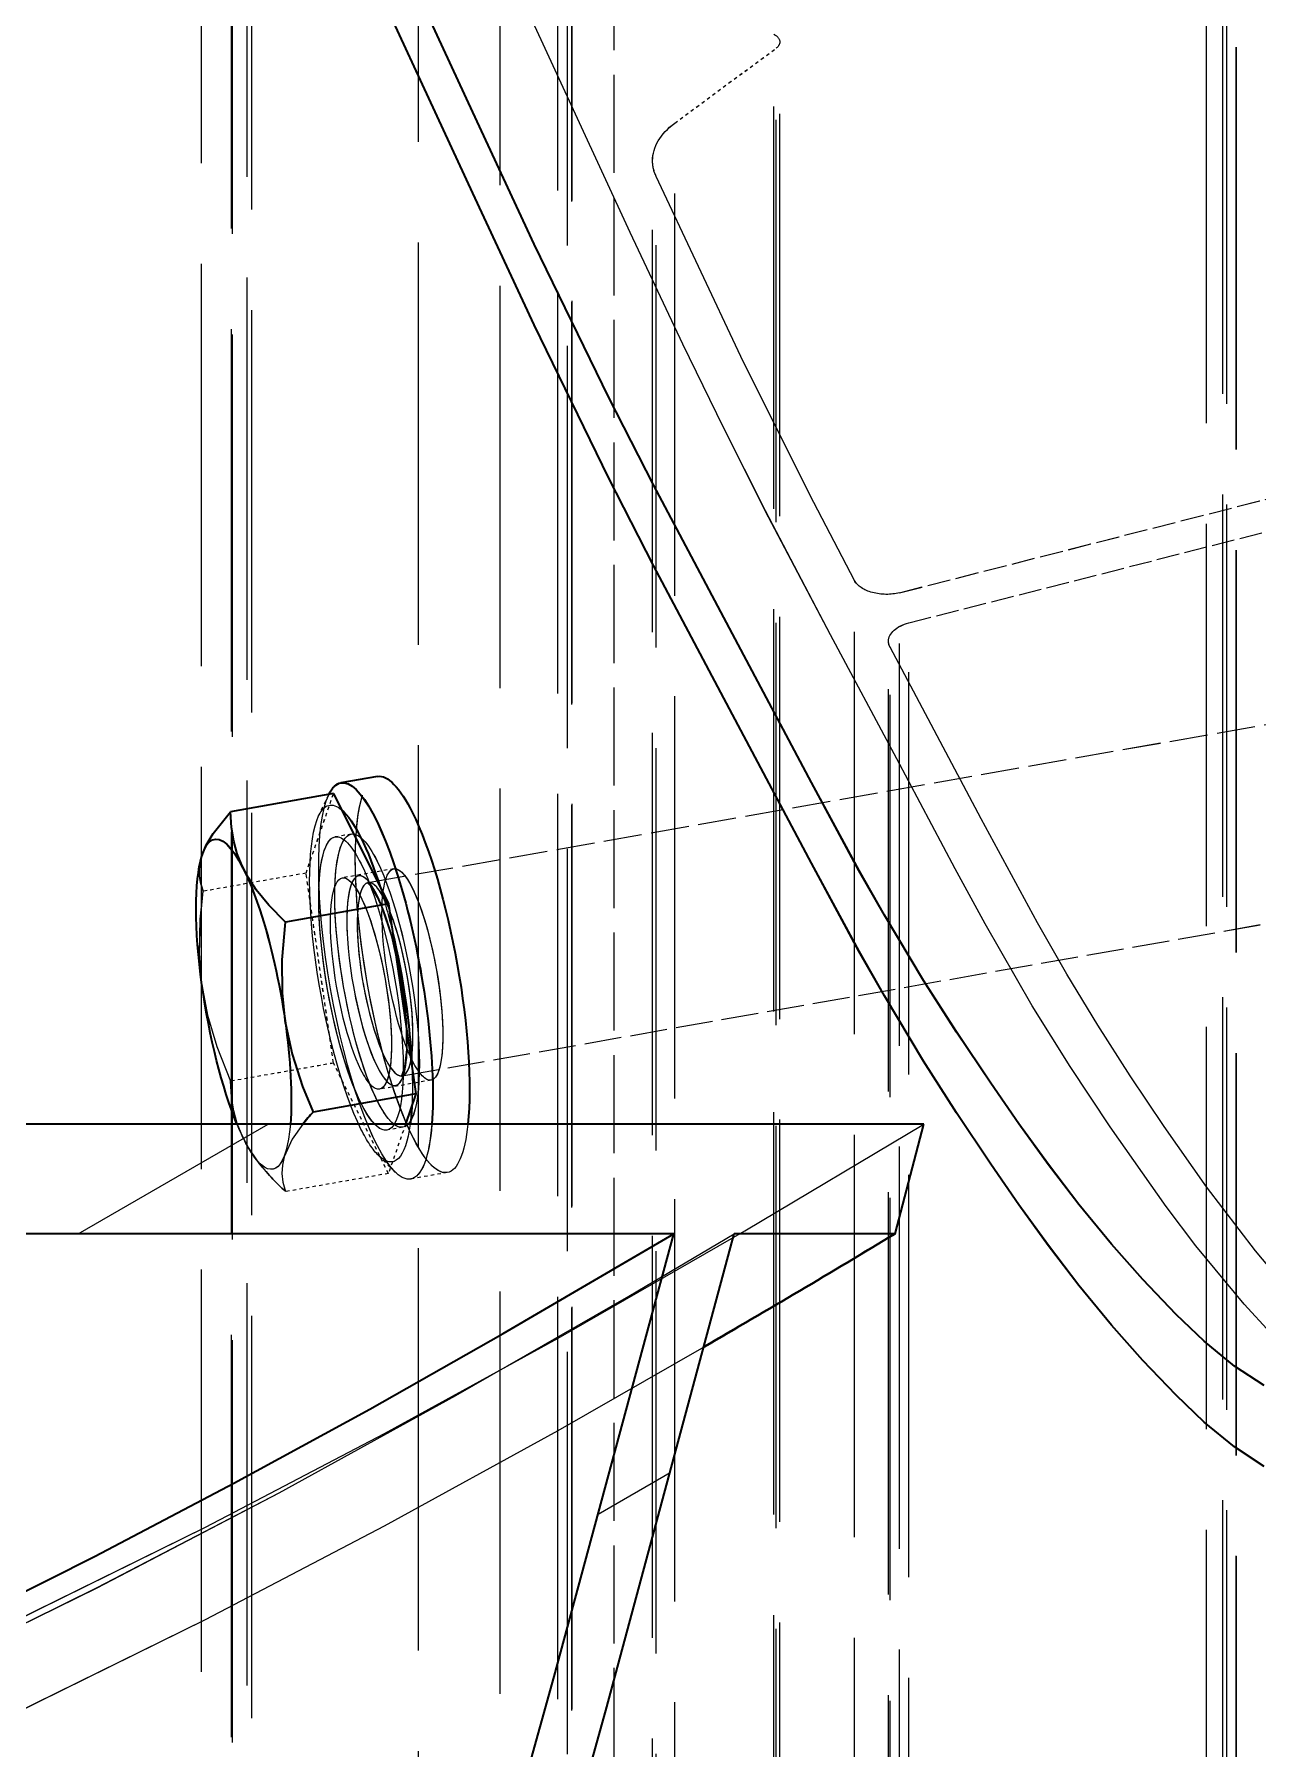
# Model space of a CAD drawing. Header units: millimetres. Extents: x 12184 to 41592, y 8990 to 29785.
# Drawn here: x 22242.6 to 22279.1, y 17123.9 to 17175 of the extents above; entities that cross this region are included whole.
import ezdxf

# ---------------------------------------------------------------- set-up
doc = ezdxf.new("R2010")
doc.units = ezdxf.units.MM
doc.linetypes.add('DASHED', pattern=[15, 12, -3])

# ---------------------------------------------------------------- blocks, each defined once
blk = doc.blocks.new('A$C55E021B5')
at = {"color": 7, "linetype": 'DASHED', "lineweight": 13}
for p, q in [((1216.541, 312.721), (1216.541, 971.23)), ((1216.417, 312.418), (1216.417, 970.944)), ((1217.023, 311.841), (1217.023, 970.397)), ((1216.136, 311.056), (1216.136, 969.653)), ((1247.01, 304.597), (1247.01, 963.484)), ((1245.651, 304.191), (1245.651, 963.093)), ((1245.514, 303.22), (1245.514, 962.157)), ((1246.085, 302.492), (1246.085, 961.455)), ((1246.12, 302.653), (1246.12, 961.611)), ((1240.537, 290.236), (1240.537, 949.451)), ((1238.105, 288.944), (1238.105, 948.166)), ((1235.955, 288.49), (1235.955, 947.714)), ((1235.959, 288.453), (1235.959, 947.677)), ((1236.379, 288.785), (1236.379, 948.008)), ((1236.097, 287.148), (1236.097, 946.374)), ((1229.933, 279.293), (1229.933, 938.444)), ((1229.757, 279.071), (1229.757, 938.218)), ((1229.867, 278.888), (1229.867, 938.031)), ((1232.892, 276.698), (1232.892, 935.792)), ((1233.553, 275.61), (1233.553, 934.674)), ((1233.446, 275.15), (1233.446, 934.201)), ((1227.532, 263.616), (1227.532, 922.155)), ((1226.184, 263.27), (1226.184, 921.787)), ((1225.909, 262.422), (1225.909, 920.886)), ((1226.468, 261.739), (1226.468, 920.159)), ((1226.515, 261.908), (1226.515, 920.34))]:
    blk.add_line(p, q, dxfattribs=at)
at = {"color": 7, "linetype": 'DASHED', "lineweight": 13, "ltscale": 0.243674}
blk.add_line((1234.701, 810.037), (1234.701, 956.242), dxfattribs=at)
at = {"color": 7, "linetype": 'DASHED', "lineweight": 13, "ltscale": 0.006273}
blk.add_line((1232.892, 935.792), (1229.867, 938.031), dxfattribs=at)
at = {"color": 7, "linetype": 'DASHED', "lineweight": 13, "ltscale": 0.05775}
blk.add_line((1226.184, 921.787), (1192.61, 930.353), dxfattribs=at)
at = {"color": 7, "linetype": 'DASHED', "lineweight": 13, "ltscale": 0.056609}
blk.add_line((1225.909, 920.886), (1192.998, 929.283), dxfattribs=at)
at = {"color": 7, "linetype": 'DASHED', "lineweight": 13, "ltscale": 0.095265}
blk.add_line((1242.043, 913.14), (1185.75, 923.057), dxfattribs=at)
at = {"color": 7, "linetype": 'DASHED', "lineweight": 13, "ltscale": 0.092204}
blk.add_line((1241.027, 907.375), (1186.544, 916.974), dxfattribs=at)
at = {"color": 7, "lineweight": 35, "ltscale": 0.001849}
blk.add_line((1241.761, 916.31), (1242.854, 916.118), dxfattribs=at)
at = {"color": 7, "lineweight": 35, "ltscale": 0.00613}
blk.add_line((1243.074, 915.797), (1241.434, 912.504), dxfattribs=at)
at = {"color": 7, "linetype": 'DASHED', "lineweight": 13, "ltscale": 0.004185}
blk.add_line((1243.894, 913.423), (1243.074, 915.797), dxfattribs=at)
at = {"color": 7, "lineweight": 35, "ltscale": 0.005196}
for p, q in [((1243.074, 915.797), (1246.144, 915.256)), ((1241.434, 912.504), (1244.504, 911.963)), ((1240.614, 906.839), (1243.685, 906.298))]:
    blk.add_line(p, q, dxfattribs=at)
at = {"color": 7, "linetype": 'DASHED', "lineweight": 13, "ltscale": 0.001168}
blk.add_line((1243.517, 915.129), (1243.216, 915.762), dxfattribs=at)
at = {"color": 7, "linetype": 'DASHED', "lineweight": 13, "ltscale": 0.000811857}
blk.add_line((1242.545, 914.588), (1243.024, 914.504), dxfattribs=at)
at = {"color": 7, "lineweight": 35, "ltscale": 7.60073e-06}
blk.add_line((1247.002, 913.931), (1247.001, 913.935), dxfattribs=at)
at = {"color": 7, "linetype": 'DASHED', "lineweight": 13, "ltscale": 0.002597}
blk.add_line((1241.275, 913.553), (1242.809, 913.282), dxfattribs=at)
at = {"color": 7, "linetype": 'DASHED', "lineweight": 13, "ltscale": 0.009541}
blk.add_line((1243.074, 907.758), (1243.894, 913.423), dxfattribs=at)
at = {"color": 7, "linetype": 'DASHED', "lineweight": 13, "ltscale": 0.005196}
for p, q in [((1243.894, 913.423), (1246.964, 912.882)), ((1243.074, 907.758), (1246.144, 907.217)), ((1241.434, 904.465), (1244.504, 903.924))]:
    blk.add_line(p, q, dxfattribs=at)
at = {"color": 7, "lineweight": 35, "ltscale": 0.009541}
blk.add_line((1241.434, 912.504), (1240.614, 906.839), dxfattribs=at)
at = {"color": 7, "linetype": 'DASHED', "lineweight": 13, "ltscale": 0.00613}
blk.add_line((1241.434, 904.465), (1243.074, 907.758), dxfattribs=at)
at = {"color": 7, "linetype": 'DASHED', "lineweight": 13, "ltscale": 0.002596}
blk.add_line((1240.165, 907.25), (1241.699, 906.98), dxfattribs=at)
at = {"color": 7, "lineweight": 35, "ltscale": 0.001584}
blk.add_line((1240.614, 906.839), (1240.925, 905.94), dxfattribs=at)
at = {"color": 7, "lineweight": 35, "ltscale": 0.005636}
blk.add_line((1226.319, 902.668), (1225.462, 905.94), dxfattribs=at)
at = {"color": 7, "lineweight": 35, "ltscale": 0.063541}
blk.add_line((1225.462, 905.94), (1263.587, 905.94), dxfattribs=at)
at = {"color": 7, "linetype": 'DASHED', "lineweight": 13, "ltscale": 0.002601}
blk.add_line((1240.925, 905.94), (1241.434, 904.465), dxfattribs=at)
at = {"color": 7, "linetype": 'DASHED', "lineweight": 13, "ltscale": 0.000811105}
blk.add_line((1241.004, 905.843), (1241.484, 905.758), dxfattribs=at)
at = {"color": 7, "lineweight": 13, "ltscale": 0.010905}
blk.add_line((1250.692, 902.668), (1245.026, 905.94), dxfattribs=at)
at = {"color": 7, "linetype": 'DASHED', "lineweight": 13, "ltscale": 0.001169}
blk.add_line((1241.733, 905.002), (1241.234, 904.51), dxfattribs=at)
at = {"color": 7, "linetype": 'DASHED', "lineweight": 13, "ltscale": 0.000254523}
blk.add_line((1245.418, 904.937), (1245.326, 904.815), dxfattribs=at)
at = {"color": 7, "linetype": 'DASHED', "lineweight": 13, "ltscale": 0.001849}
blk.add_line((1239.679, 904.492), (1240.772, 904.3), dxfattribs=at)
at = {"color": 7, "lineweight": 35, "ltscale": 0.007999}
blk.add_line((1226.319, 902.668), (1231.118, 902.668), dxfattribs=at)
at = {"color": 7, "lineweight": 35, "ltscale": 0.042183}
blk.add_line((1232.922, 902.668), (1258.232, 902.668), dxfattribs=at)
at = {"color": 7, "lineweight": 13, "ltscale": 0.004132}
blk.add_line((1235.174, 894.307), (1233.027, 895.547), dxfattribs=at)
at = {"color": 7, "lineweight": 35}
for points in [[(1215.301, 898.141), (1216.191, 898.722), (1217.099, 899.461), (1217.933, 900.261), (1218.927, 901.3), (1219.858, 902.353), (1220.831, 903.539), (1221.746, 904.733), (1222.623, 905.945), (1223.464, 907.159), (1224.484, 908.686), (1225.469, 910.225), (1226.638, 912.173), (1227.395, 913.507), (1228.812, 916.129), (1231.166, 920.565), (1233.529, 925.01), (1234.86, 927.615), (1237.084, 932.188), (1238.921, 936.117), (1242.671, 944.224)], [(1215.301, 895.73), (1216.191, 896.31), (1217.099, 897.049), (1217.933, 897.849), (1218.927, 898.889), (1219.858, 899.942), (1220.831, 901.127), (1221.746, 902.321), (1222.623, 903.533), (1223.464, 904.747), (1224.484, 906.274), (1225.469, 907.814), (1226.638, 909.761), (1227.395, 911.096), (1228.812, 913.717), (1231.166, 918.153), (1233.529, 922.598), (1234.86, 925.203), (1237.084, 929.777), (1238.921, 933.706), (1242.671, 941.812)], [(1244.504, 911.963), (1245.006, 912.469), (1245.382, 912.93), (1245.616, 913.284), (1245.802, 913.637), (1245.944, 913.995), (1246.049, 914.375), (1246.116, 914.789), (1246.144, 915.256)], [(1247.001, 913.935), (1246.87, 914.258), (1246.665, 914.605), (1246.144, 915.256)], [(1244.505, 908.939), (1244.601, 909.851), (1244.605, 910.836), (1244.504, 911.963)], [(1244.505, 908.939), (1244.311, 908.026), (1243.998, 907.056), (1243.685, 906.298)], [(1304.988, 697.306), (1300.417, 706.782), (1298.195, 711.471), (1294.858, 718.657), (1292.466, 723.927), (1290.11, 729.213), (1285.511, 739.823), (1281.056, 750.484), (1276.734, 761.196), (1272.536, 771.961), (1268.451, 782.781), (1264.477, 793.653), (1261.129, 803.095), (1257.867, 812.569), (1254.693, 822.072), (1251.607, 831.603), (1249.369, 838.714), (1247.17, 845.867), (1244.978, 853.162), (1242.836, 860.444), (1238.823, 874.477), (1234.923, 888.554), (1231.118, 902.668)], [(1292.613, 728.631), (1288.174, 738.746), (1283.865, 748.917), (1279.689, 759.116), (1275.633, 769.353), (1271.69, 779.627), (1267.853, 789.941), (1264.115, 800.3), (1260.478, 810.704), (1256.484, 822.54), (1252.637, 834.401), (1248.925, 846.305), (1245.333, 858.272), (1243.064, 866.055), (1240.84, 873.84), (1236.493, 889.464), (1232.922, 902.668)], [(1260.078, 888.226), (1254.442, 890.915), (1250.189, 893.05), (1246.045, 895.224), (1241.994, 897.437), (1238.01, 899.692), (1232.922, 902.668)]]:
    blk.add_lwpolyline(points, dxfattribs=at)
at = {"color": 7, "linetype": 'DASHED', "lineweight": 13}
for points in [[(1215.12, 899.71), (1215.898, 900.564), (1217.343, 902.306), (1218.233, 903.48), (1219.905, 905.859), (1221.095, 907.658), (1222.226, 909.47), (1223.635, 911.912), (1224.527, 913.551), (1226.267, 916.837), (1228.241, 920.533), (1230.19, 924.232), (1231.441, 926.715), (1232.654, 929.205), (1234.227, 932.533), (1237.306, 939.199)], [(1227.532, 922.155), (1228.866, 924.71), (1230.917, 928.838), (1233.446, 934.201)], [(1220.273, 908.889), (1221.194, 910.41), (1222.072, 911.942), (1223.745, 915.039), (1226.468, 920.159)], [(1241.759, 912.7), (1241.96, 913.032), (1242.048, 913.125), (1242.071, 913.14), (1242.074, 913.141), (1242.073, 913.141), (1242.062, 913.139), (1242.043, 913.14)], [(1246.998, 910.09), (1247.071, 911.025), (1247.048, 912.054), (1246.964, 912.882)], [(1241.027, 907.375), (1241.051, 907.367), (1241.056, 907.364), (1241.049, 907.371), (1241.021, 907.416), (1240.946, 907.657), (1240.889, 908.166), (1240.904, 909.036), (1241.053, 910.262), (1241.333, 911.529), (1241.628, 912.41), (1241.759, 912.7)], [(1246.998, 910.09), (1246.832, 909.191), (1246.558, 908.254), (1246.144, 907.217)], [(1207.823, 897.166), (1208.404, 897.181), (1209.303, 897.301), (1210.207, 897.529), (1210.982, 897.825), (1211.605, 898.158), (1212.167, 898.56), (1212.906, 899.225), (1213.845, 900.182), (1214.729, 901.16), (1215.565, 902.158), (1217.024, 904.063), (1218.294, 905.869), (1219.303, 907.375), (1220.273, 908.889)], [(1245.326, 904.815), (1245.616, 905.245), (1245.802, 905.598), (1245.944, 905.956), (1246.049, 906.336), (1246.116, 906.75), (1246.144, 907.217)], [(1302.45, 871.522), (1294.891, 874.035), (1291.119, 875.336), (1285.081, 877.5), (1279.176, 879.719), (1273.398, 881.993), (1268.336, 884.072), (1263.361, 886.198), (1258.508, 888.355), (1252.608, 891.103), (1246.898, 893.917), (1241.553, 896.709), (1236.373, 899.554), (1230.806, 902.75), (1225.462, 905.94)], [(1243.991, 905.939), (1244.305, 905.491), (1244.545, 904.966), (1244.6, 904.716), (1244.614, 904.463), (1244.584, 904.204), (1244.504, 903.924)], [(1304.988, 870.004), (1298.873, 872.028), (1293.37, 873.92), (1287.967, 875.858), (1281.123, 878.437), (1274.455, 881.089), (1267.962, 883.81), (1261.828, 886.513), (1255.876, 889.28), (1250.122, 892.112), (1244.698, 894.944), (1239.429, 897.842), (1234.265, 900.808), (1231.118, 902.668)], [(1302.45, 868.771), (1294.891, 871.283), (1291.119, 872.585), (1285.081, 874.749), (1279.176, 876.968), (1273.398, 879.242), (1268.336, 881.321), (1263.361, 883.447), (1258.508, 885.604), (1252.608, 888.352), (1246.898, 891.166), (1241.553, 893.958), (1236.373, 896.803), (1232.019, 899.292)]]:
    blk.add_lwpolyline(points, dxfattribs=at)
for centre, radius, start, end in [((1245.504, 913.463), 1.57, 338.313, 17.5195), ((1239.761, 909.133), 7.044, 312.3235, 322.193)]:
    blk.add_arc(centre, radius, start, end, dxfattribs=at)
at = {"color": 7, "lineweight": 35}
for centre, radius, start, end in [((1238.542, 901.589), 6.972, 38.6, 42.4762), ((1417.36, 1218.719), 369.303, 238.84863, 239.87655)]:
    blk.add_arc(centre, radius, start, end, dxfattribs=at)
at = {"color": 7, "linetype": 'DASHED', "lineweight": 13}
for centre, major_axis, ratio, start_param, end_param in [((1230.256, 938.218), (0.5, 0), 0.594762, 2.275448, 3.141636), ((1230.256, 938.218), (0.5, 0), 0.594762, 3.141636, 3.818463), ((1230.554, 934.674), (3, 0), 0.594762, 6.28313, 6.960056), ((1230.554, 934.674), (3, 0), 0.594762, 6.014406, 6.28313), ((1226.578, 922.333), (1, 0), 0.594762, 4.307155, 5.977844), ((1225.515, 920.34), (1, 0), 0.594762, 0.000036, 1.165563), ((1225.515, 920.34), (1, 0), 0.594762, 5.97486, 6.283222), ((1240.72, 910.401), (-1.041, -5.909), 0.228321, 0.000041, 3.141633), ((1241.813, 910.209), (-1.041, -5.909), 0.228321, 0.310625, 2.830977), ((1242.254, 910.131), (-0.937, -5.318), 0.228321, 2.830977, 3.410866), ((1241.813, 910.209), (-1.041, -5.909), 0.228321, 2.830977, 2.836307), ((1242.254, 910.131), (-0.937, -5.318), 0.228321, 0.657194, 2.830977), ((1241.775, 910.215), (-0.77, -4.373), 0.228321, 0.000041, 3.141633), ((1242.254, 910.131), (-0.77, -4.373), 0.228321, 0.000041, 3.141633), ((1241.775, 910.215), (-0.77, -4.373), 0.228321, 3.141633, 3.798787), ((1242.254, 910.131), (-0.77, -4.373), 0.228321, 3.141633, 3.798787), ((1240.72, 910.401), (-0.555, -3.151), 0.228321, 3.141633, 6.283226), ((1241.775, 910.215), (-0.77, -4.373), 0.228321, 3.798787, 6.283226), ((1241.535, 910.258), (-0.508, -2.883), 0.228321, 3.798787, 10.081972), ((1240.72, 910.401), (-0.555, -3.151), 0.228321, 0.657194, 3.141633), ((1241.775, 910.215), (-0.551, -3.129), 0.228321, 3.798787, 10.081972), ((1242.254, 910.131), (-0.77, -4.373), 0.228321, 3.798787, 6.283226), ((1242.254, 910.131), (-0.555, -3.151), 0.228321, 3.141633, 6.283226), ((1242.254, 910.131), (-0.937, -5.318), 0.228321, 4.185845, 4.457734), ((1242.254, 910.131), (-0.555, -3.151), 0.228321, 0.657194, 3.141633), ((1240.72, 910.401), (-0.555, -3.151), 0.228321, 0.000041, 0.657194), ((1242.254, 910.131), (-0.937, -5.318), 0.228321, 5.236076, 5.505848), ((1242.254, 910.131), (-0.555, -3.151), 0.228321, 0.000041, 0.657194), ((1240.72, 910.401), (-1.041, -5.909), 0.228321, 5.607309, 6.283226), ((1241.813, 910.209), (-1.041, -5.909), 0.228321, 5.559063, 6.283226), ((1242.254, 910.131), (-0.937, -5.318), 0.228321, 5.659215, 6.593811), ((1242.254, 910.131), (-0.937, -5.318), 0.228321, 0.310625, 0.657194), ((1245.754, 909.514), (0.867, 4.922), 0.228321, 2.423024, 3.559984), ((1245.754, 909.514), (0.867, 4.922), 0.228321, 3.559984, 3.940552), ((1241.813, 910.209), (-1.041, -5.909), 0.228321, 0.000041, 0.310625)]:
    blk.add_ellipse(centre, major_axis=major_axis, ratio=ratio, start_param=start_param, end_param=end_param, dxfattribs=at)
at = {"color": 7, "lineweight": 35}
for centre, major_axis, start_param, end_param in [((1241.813, 910.209), (-1.041, -5.909), 3.141633, 5.559063), ((1240.72, 910.401), (-1.041, -5.909), 3.141633, 3.798787), ((1241.813, 910.209), (-1.041, -5.909), 2.836307, 3.141633), ((1240.72, 910.401), (-1.041, -5.909), 3.798787, 5.607309), ((1242.254, 910.131), (-0.937, -5.318), 3.410866, 4.185845), ((1245.754, 909.514), (0.867, 4.922), 5.864775, 8.706209), ((1245.754, 909.514), (0.867, 4.922), 4.869583, 5.864775), ((1242.254, 910.131), (-0.937, -5.318), 4.457734, 5.236076), ((1245.754, 909.514), (0.867, 4.922), 3.940552, 4.869583), ((1242.254, 910.131), (-0.937, -5.318), 5.505848, 5.659215)]:
    blk.add_ellipse(centre, major_axis=major_axis, ratio=0.228321, start_param=start_param, end_param=end_param, dxfattribs=at)
blk = doc.blocks.new('1')
at = {"color": 7, "linetype": 'DASHED', "lineweight": 13}
for p, q in [((22278.106, 16549.325), (22278.106, 17207.834)), ((22278.23, 16549.022), (22278.23, 17207.547)), ((22277.624, 16548.445), (22277.624, 17207.001)), ((22278.512, 16547.659), (22278.512, 17206.257)), ((22247.637, 16541.201), (22247.637, 17200.088)), ((22248.996, 16540.795), (22248.996, 17199.697)), ((22249.134, 16539.823), (22249.134, 17198.761)), ((22248.528, 16539.257), (22248.528, 17198.214)), ((22248.563, 16539.096), (22248.563, 17198.059)), ((22254.11, 16526.84), (22254.11, 17186.055)), ((22256.542, 16525.548), (22256.542, 17184.77)), ((22258.269, 16525.388), (22258.269, 17184.611)), ((22258.688, 16525.056), (22258.688, 17184.28)), ((22258.692, 16525.094), (22258.692, 17184.317)), ((22258.551, 16523.752), (22258.551, 17182.978)), ((22264.715, 16515.897), (22264.715, 17175.048)), ((22264.891, 16515.674), (22264.891, 17174.821)), ((22264.78, 16515.492), (22264.78, 17174.635)), ((22261.756, 16513.302), (22261.756, 17172.396)), ((22261.094, 16512.214), (22261.094, 17171.278)), ((22261.202, 16511.753), (22261.202, 17170.804)), ((22267.116, 16500.22), (22267.116, 17158.758)), ((22268.464, 16499.873), (22268.464, 17158.39)), ((22268.738, 16499.025), (22268.738, 17157.49)), ((22268.133, 16498.512), (22268.133, 17156.943)), ((22268.18, 16498.342), (22268.18, 17156.763))]:
    blk.add_line(p, q, dxfattribs=at)
at = {"color": 7, "linetype": 'DASHED', "lineweight": 13, "ltscale": 0.243674}
blk.add_line((22259.947, 17046.641), (22259.947, 17192.845), dxfattribs=at)
at = {"color": 7, "linetype": 'DASHED', "lineweight": 13, "ltscale": 0.006273}
blk.add_line((22261.756, 17172.396), (22264.78, 17174.635), dxfattribs=at)
at = {"color": 7, "linetype": 'DASHED', "lineweight": 13, "ltscale": 0.05775}
blk.add_line((22268.464, 17158.39), (22302.038, 17166.957), dxfattribs=at)
at = {"color": 7, "linetype": 'DASHED', "lineweight": 13, "ltscale": 0.056609}
blk.add_line((22268.738, 17157.49), (22301.649, 17165.887), dxfattribs=at)
at = {"color": 7, "linetype": 'DASHED', "lineweight": 13, "ltscale": 0.095265}
blk.add_line((22252.605, 17149.744), (22308.897, 17159.661), dxfattribs=at)
at = {"color": 7, "linetype": 'DASHED', "lineweight": 13, "ltscale": 0.092204}
blk.add_line((22253.62, 17143.979), (22308.104, 17153.578), dxfattribs=at)
at = {"color": 7, "lineweight": 35, "ltscale": 0.001849}
blk.add_line((22252.886, 17152.914), (22251.794, 17152.721), dxfattribs=at)
at = {"color": 7, "lineweight": 35, "ltscale": 0.005196}
for p, q in [((22251.574, 17152.4), (22248.503, 17151.859)), ((22253.213, 17149.108), (22250.143, 17148.567)), ((22254.033, 17143.442), (22250.963, 17142.901))]:
    blk.add_line(p, q, dxfattribs=at)
at = {"color": 7, "linetype": 'DASHED', "lineweight": 13, "ltscale": 0.004185}
blk.add_line((22250.754, 17150.027), (22251.574, 17152.4), dxfattribs=at)
at = {"color": 7, "linetype": 'DASHED', "lineweight": 13, "ltscale": 0.001168}
blk.add_line((22251.13, 17151.733), (22251.431, 17152.366), dxfattribs=at)
at = {"color": 7, "lineweight": 35, "ltscale": 0.00613}
blk.add_line((22251.574, 17152.4), (22253.213, 17149.108), dxfattribs=at)
at = {"color": 7, "linetype": 'DASHED', "lineweight": 13, "ltscale": 0.000811857}
blk.add_line((22252.103, 17151.192), (22251.623, 17151.107), dxfattribs=at)
at = {"color": 7, "lineweight": 35, "ltscale": 7.60073e-06}
blk.add_line((22247.645, 17150.535), (22247.646, 17150.539), dxfattribs=at)
at = {"color": 7, "linetype": 'DASHED', "lineweight": 13, "ltscale": 0.002597}
blk.add_line((22253.373, 17150.156), (22251.838, 17149.886), dxfattribs=at)
at = {"color": 7, "linetype": 'DASHED', "lineweight": 13, "ltscale": 0.005196}
for p, q in [((22250.754, 17150.027), (22247.683, 17149.486)), ((22251.574, 17144.361), (22248.503, 17143.82)), ((22253.213, 17141.069), (22250.143, 17140.528))]:
    blk.add_line(p, q, dxfattribs=at)
at = {"color": 7, "linetype": 'DASHED', "lineweight": 13, "ltscale": 0.009541}
blk.add_line((22251.574, 17144.361), (22250.754, 17150.027), dxfattribs=at)
at = {"color": 7, "lineweight": 35, "ltscale": 0.009541}
blk.add_line((22253.213, 17149.108), (22254.033, 17143.442), dxfattribs=at)
at = {"color": 7, "linetype": 'DASHED', "lineweight": 13, "ltscale": 0.00613}
blk.add_line((22253.213, 17141.069), (22251.574, 17144.361), dxfattribs=at)
at = {"color": 7, "linetype": 'DASHED', "lineweight": 13, "ltscale": 0.002596}
blk.add_line((22254.483, 17143.853), (22252.949, 17143.583), dxfattribs=at)
at = {"color": 7, "lineweight": 35, "ltscale": 0.001584}
blk.add_line((22254.033, 17143.442), (22253.723, 17142.544), dxfattribs=at)
at = {"color": 7, "lineweight": 35, "ltscale": 0.063541}
blk.add_line((22269.185, 17142.543), (22231.061, 17142.543), dxfattribs=at)
at = {"color": 7, "lineweight": 13, "ltscale": 0.010905}
blk.add_line((22243.955, 17139.272), (22249.622, 17142.543), dxfattribs=at)
at = {"color": 7, "linetype": 'DASHED', "lineweight": 13, "ltscale": 0.000811105}
blk.add_line((22253.643, 17142.446), (22253.164, 17142.362), dxfattribs=at)
at = {"color": 7, "linetype": 'DASHED', "lineweight": 13, "ltscale": 0.002601}
blk.add_line((22253.723, 17142.544), (22253.213, 17141.069), dxfattribs=at)
at = {"color": 7, "lineweight": 35, "ltscale": 0.005636}
blk.add_line((22268.329, 17139.272), (22269.185, 17142.543), dxfattribs=at)
at = {"color": 7, "linetype": 'DASHED', "lineweight": 13, "ltscale": 0.000254523}
blk.add_line((22249.229, 17141.54), (22249.322, 17141.419), dxfattribs=at)
at = {"color": 7, "linetype": 'DASHED', "lineweight": 13, "ltscale": 0.001169}
blk.add_line((22252.914, 17141.606), (22253.414, 17141.114), dxfattribs=at)
at = {"color": 7, "linetype": 'DASHED', "lineweight": 13, "ltscale": 0.001849}
blk.add_line((22254.968, 17141.096), (22253.876, 17140.903), dxfattribs=at)
at = {"color": 7, "lineweight": 35, "ltscale": 0.042183}
blk.add_line((22261.725, 17139.272), (22236.416, 17139.272), dxfattribs=at)
at = {"color": 7, "lineweight": 35, "ltscale": 0.007999}
blk.add_line((22268.329, 17139.272), (22263.529, 17139.272), dxfattribs=at)
at = {"color": 7, "lineweight": 13, "ltscale": 0.004132}
blk.add_line((22259.474, 17130.911), (22261.621, 17132.151), dxfattribs=at)
at = {"color": 7, "lineweight": 35}
for points in [[(22279.346, 17134.745), (22278.457, 17135.326), (22277.549, 17136.065), (22276.714, 17136.865), (22275.72, 17137.904), (22274.789, 17138.957), (22273.816, 17140.142), (22272.902, 17141.336), (22272.024, 17142.548), (22271.183, 17143.763), (22270.163, 17145.289), (22269.179, 17146.829), (22268.009, 17148.777), (22267.253, 17150.111), (22265.836, 17152.732), (22263.482, 17157.168), (22261.119, 17161.614), (22259.787, 17164.218), (22257.563, 17168.792), (22255.726, 17172.721), (22251.977, 17180.828)], [(22279.346, 17132.333), (22278.457, 17132.914), (22277.549, 17133.653), (22276.714, 17134.453), (22275.72, 17135.492), (22274.789, 17136.545), (22273.816, 17137.731), (22272.902, 17138.925), (22272.024, 17140.136), (22271.183, 17141.351), (22270.163, 17142.878), (22269.179, 17144.417), (22268.009, 17146.365), (22267.253, 17147.699), (22265.836, 17150.321), (22263.482, 17154.757), (22261.119, 17159.202), (22259.787, 17161.807), (22257.563, 17166.38), (22255.726, 17170.309), (22251.977, 17178.416)], [(22247.646, 17150.539), (22247.777, 17150.861), (22247.982, 17151.209), (22248.503, 17151.859)], [(22250.143, 17148.567), (22249.642, 17149.073), (22249.266, 17149.533), (22249.032, 17149.887), (22248.846, 17150.241), (22248.703, 17150.599), (22248.599, 17150.979), (22248.531, 17151.392), (22248.503, 17151.859)], [(22250.143, 17145.543), (22250.046, 17146.455), (22250.042, 17147.439), (22250.143, 17148.567)], [(22250.143, 17145.543), (22250.337, 17144.63), (22250.649, 17143.66), (22250.963, 17142.901)], [(22189.659, 16933.91), (22194.231, 16943.386), (22196.453, 16948.074), (22199.789, 16955.261), (22202.182, 16960.531), (22204.537, 16965.816), (22209.136, 16976.427), (22213.592, 16987.088), (22217.913, 16997.8), (22222.111, 17008.565), (22226.196, 17019.385), (22230.17, 17030.256), (22233.518, 17039.699), (22236.78, 17049.172), (22239.955, 17058.676), (22243.041, 17068.207), (22245.279, 17075.318), (22247.477, 17082.471), (22249.669, 17089.766), (22251.811, 17097.047), (22255.824, 17111.081), (22259.724, 17125.157), (22263.529, 17139.272)], [(22202.034, 16965.235), (22206.473, 16975.349), (22210.782, 16985.521), (22214.958, 16995.72), (22219.015, 17005.957), (22222.958, 17016.231), (22226.795, 17026.544), (22230.532, 17036.904), (22234.169, 17047.308), (22238.163, 17059.144), (22242.011, 17071.005), (22245.722, 17082.909), (22249.314, 17094.876), (22251.583, 17102.658), (22253.807, 17110.444), (22258.155, 17126.068), (22261.725, 17139.272)], [(22234.569, 17124.83), (22240.205, 17127.519), (22244.458, 17129.654), (22248.602, 17131.828), (22252.653, 17134.041), (22256.637, 17136.295), (22261.725, 17139.272)]]:
    blk.add_lwpolyline(points, dxfattribs=at)
at = {"color": 7, "linetype": 'DASHED', "lineweight": 13}
for points in [[(22279.527, 17136.314), (22278.749, 17137.168), (22277.305, 17138.909), (22276.414, 17140.084), (22274.743, 17142.462), (22273.553, 17144.261), (22272.421, 17146.073), (22271.012, 17148.516), (22270.12, 17150.154), (22268.38, 17153.44), (22266.406, 17157.136), (22264.458, 17160.836), (22263.206, 17163.319), (22261.993, 17165.809), (22260.421, 17169.136), (22257.341, 17175.803)], [(22267.116, 17158.758), (22265.781, 17161.314), (22263.73, 17165.442), (22261.202, 17170.804)], [(22274.375, 17145.493), (22273.453, 17147.013), (22272.576, 17148.546), (22270.902, 17151.643), (22268.18, 17156.763)], [(22252.889, 17149.304), (22252.688, 17149.636), (22252.599, 17149.728), (22252.576, 17149.744), (22252.574, 17149.745), (22252.575, 17149.744), (22252.586, 17149.743), (22252.605, 17149.744)], [(22247.649, 17146.694), (22247.576, 17147.628), (22247.6, 17148.657), (22247.683, 17149.486)], [(22253.62, 17143.979), (22253.596, 17143.97), (22253.592, 17143.967), (22253.598, 17143.974), (22253.626, 17144.02), (22253.701, 17144.261), (22253.758, 17144.77), (22253.743, 17145.639), (22253.594, 17146.866), (22253.314, 17148.132), (22253.019, 17149.013), (22252.889, 17149.304)], [(22247.649, 17146.694), (22247.815, 17145.794), (22248.09, 17144.857), (22248.503, 17143.82)], [(22286.824, 17133.77), (22286.244, 17133.784), (22285.345, 17133.905), (22284.441, 17134.133), (22283.665, 17134.428), (22283.043, 17134.762), (22282.481, 17135.164), (22281.741, 17135.828), (22280.803, 17136.785), (22279.919, 17137.764), (22279.082, 17138.762), (22277.624, 17140.667), (22276.353, 17142.473), (22275.344, 17143.979), (22274.375, 17145.493)], [(22249.322, 17141.419), (22249.032, 17141.848), (22248.846, 17142.202), (22248.703, 17142.56), (22248.599, 17142.94), (22248.531, 17143.353), (22248.503, 17143.82)], [(22192.198, 17108.126), (22199.757, 17110.638), (22203.528, 17111.94), (22209.566, 17114.104), (22215.472, 17116.323), (22221.249, 17118.597), (22226.311, 17120.676), (22231.286, 17122.801), (22236.14, 17124.958), (22242.04, 17127.707), (22247.749, 17130.521), (22253.095, 17133.312), (22258.274, 17136.158), (22263.841, 17139.354), (22269.185, 17142.543)], [(22250.657, 17142.543), (22250.342, 17142.094), (22250.102, 17141.57), (22250.047, 17141.32), (22250.033, 17141.067), (22250.063, 17140.808), (22250.143, 17140.528)], [(22189.659, 17106.608), (22195.774, 17108.632), (22201.278, 17110.523), (22206.68, 17112.461), (22213.525, 17115.04), (22220.192, 17117.692), (22226.686, 17120.413), (22232.819, 17123.117), (22238.772, 17125.884), (22244.525, 17128.715), (22249.949, 17131.548), (22255.218, 17134.446), (22260.382, 17137.411), (22263.529, 17139.272)], [(22192.198, 17105.375), (22199.757, 17107.887), (22203.528, 17109.188), (22209.566, 17111.353), (22215.472, 17113.572), (22221.249, 17115.846), (22226.311, 17117.925), (22231.286, 17120.05), (22236.14, 17122.207), (22242.04, 17124.956), (22247.749, 17127.77), (22253.095, 17130.561), (22258.274, 17133.407), (22262.628, 17135.895)]]:
    blk.add_lwpolyline(points, dxfattribs=at)
for centre, radius, start, end in [((22249.143, 17150.067), 1.57, 162.4805, 201.687), ((22254.886, 17145.736), 7.044, 217.807, 227.6765)]:
    blk.add_arc(centre, radius, start, end, dxfattribs=at)
at = {"color": 7, "lineweight": 35}
for centre, radius, start, end in [((22256.106, 17138.193), 6.972, 137.5238, 141.4), ((22077.288, 17455.323), 369.303, 300.12345, 301.15137)]:
    blk.add_arc(centre, radius, start, end, dxfattribs=at)
at = {"color": 7, "linetype": 'DASHED', "lineweight": 13, "extrusion": (0, 0, -1)}
for centre, major_axis, ratio, start_param, end_param in [((22264.391, 17174.821), (0.5, 0), 0.594762, -0.866145, 0.000043), ((22264.391, 17174.821), (0.5, 0), 0.594762, 0.000043, 0.67687), ((22264.094, 17171.278), (3, 0), 0.594762, 3.141537, 3.818463), ((22264.094, 17171.278), (-3, 0), 0.594762, -0.268779, -0.000056), ((22268.07, 17158.937), (1, 0), 0.594762, 1.165563, 2.836252), ((22269.133, 17156.943), (1, 0), 0.594762, 3.141629, 4.307155), ((22269.133, 17156.943), (1, 0), 0.594762, 2.833267, 3.141629), ((22253.927, 17147.005), (-1.041, 5.909), 0.228321, 3.141633, 6.283226), ((22252.835, 17146.812), (-1.041, 5.909), 0.228321, 3.452218, 5.97257), ((22252.835, 17146.812), (-1.041, 5.909), 0.22832, -0.310615, -0.305285), ((22252.393, 17146.735), (-0.937, 5.318), 0.228321, 3.798787, 5.97257), ((22252.393, 17146.735), (-0.937, 5.318), 0.228321, -0.310616, 0.269274), ((22252.873, 17146.819), (-0.77, 4.373), 0.228321, 3.141633, 6.283226), ((22252.393, 17146.735), (-0.77, 4.373), 0.228321, 0.000041, 0.657194), ((22252.873, 17146.819), (-0.77, 4.373), 0.228321, 0.000041, 0.657194), ((22252.393, 17146.735), (-0.77, 4.373), 0.228321, 3.141633, 6.283226), ((22252.393, 17146.735), (-0.77, 4.373), 0.228321, 0.657194, 3.141633), ((22252.873, 17146.819), (-0.77, 4.373), 0.228321, 0.657194, 3.141633), ((22253.927, 17147.005), (-0.555, 3.151), 0.228321, 3.798787, 6.283226), ((22253.927, 17147.005), (-0.555, 3.151), 0.228321, 0.000041, 3.141633), ((22252.393, 17146.735), (-0.555, 3.151), 0.228321, 3.798787, 6.283226), ((22252.393, 17146.735), (-0.555, 3.151), 0.228321, 0.000041, 3.141633), ((22252.873, 17146.819), (-0.551, 3.129), 0.228321, 4.712389, 10.995574), ((22253.113, 17146.861), (-0.508, 2.883), 0.228321, -1.570796, 4.712389), ((22252.393, 17146.735), (-0.937, 5.318), 0.228321, 1.044252, 1.316141), ((22252.393, 17146.735), (-0.555, 3.151), 0.228321, 3.141633, 3.798787), ((22252.393, 17146.735), (-0.937, 5.318), 0.228321, 2.094483, 2.364256), ((22253.927, 17147.005), (-0.555, 3.151), 0.228321, 3.141633, 3.798787), ((22248.894, 17146.118), (-0.867, 4.922), 0.228321, 3.559984, 3.940552), ((22248.894, 17146.118), (-0.867, 4.922), 0.228321, 2.423024, 3.559984), ((22252.393, 17146.735), (-0.937, 5.318), 0.228321, 2.517622, 3.452218), ((22252.835, 17146.812), (-1.041, 5.909), 0.228321, 2.41747, 3.141633), ((22253.927, 17147.005), (-1.041, 5.909), 0.228321, 2.465716, 3.141633), ((22252.393, 17146.735), (-0.937, 5.318), 0.228321, 3.452218, 3.798787), ((22252.835, 17146.812), (-1.041, 5.909), 0.228321, 3.141633, 3.452218)]:
    blk.add_ellipse(centre, major_axis=major_axis, ratio=ratio, start_param=start_param, end_param=end_param, dxfattribs=at)
at = {"color": 7, "lineweight": 35, "extrusion": (0, 0, -1)}
for centre, major_axis, start_param, end_param in [((22252.835, 17146.812), (-1.041, 5.909), -0.305285, 0.000041), ((22252.835, 17146.812), (-1.041, 5.909), 0.000041, 2.41747), ((22253.927, 17147.005), (-1.041, 5.909), 0.000041, 0.657194), ((22252.393, 17146.735), (-0.937, 5.318), 0.269274, 1.044252), ((22253.927, 17147.005), (-1.041, 5.909), 0.657194, 2.465716), ((22248.894, 17146.118), (-0.867, 4.922), -0.41841, 2.423024), ((22248.894, 17146.118), (-0.867, 4.922), -1.413602, -0.41841), ((22252.393, 17146.735), (-0.937, 5.318), 1.316141, 2.094483), ((22248.894, 17146.118), (-0.867, 4.922), 3.940552, 4.869583), ((22252.393, 17146.735), (-0.937, 5.318), 2.364256, 2.517622)]:
    blk.add_ellipse(centre, major_axis=major_axis, ratio=0.228321, start_param=start_param, end_param=end_param, dxfattribs=at)
at = {"xscale": -1}
blk.add_blockref('A$C55E021B5', (23494.647, 16236.604), dxfattribs=at)

msp = doc.modelspace()

# ---------------------------------------------------------------- block references
msp.add_blockref('1', (0, 0))

doc.saveas('drawing.dxf')
